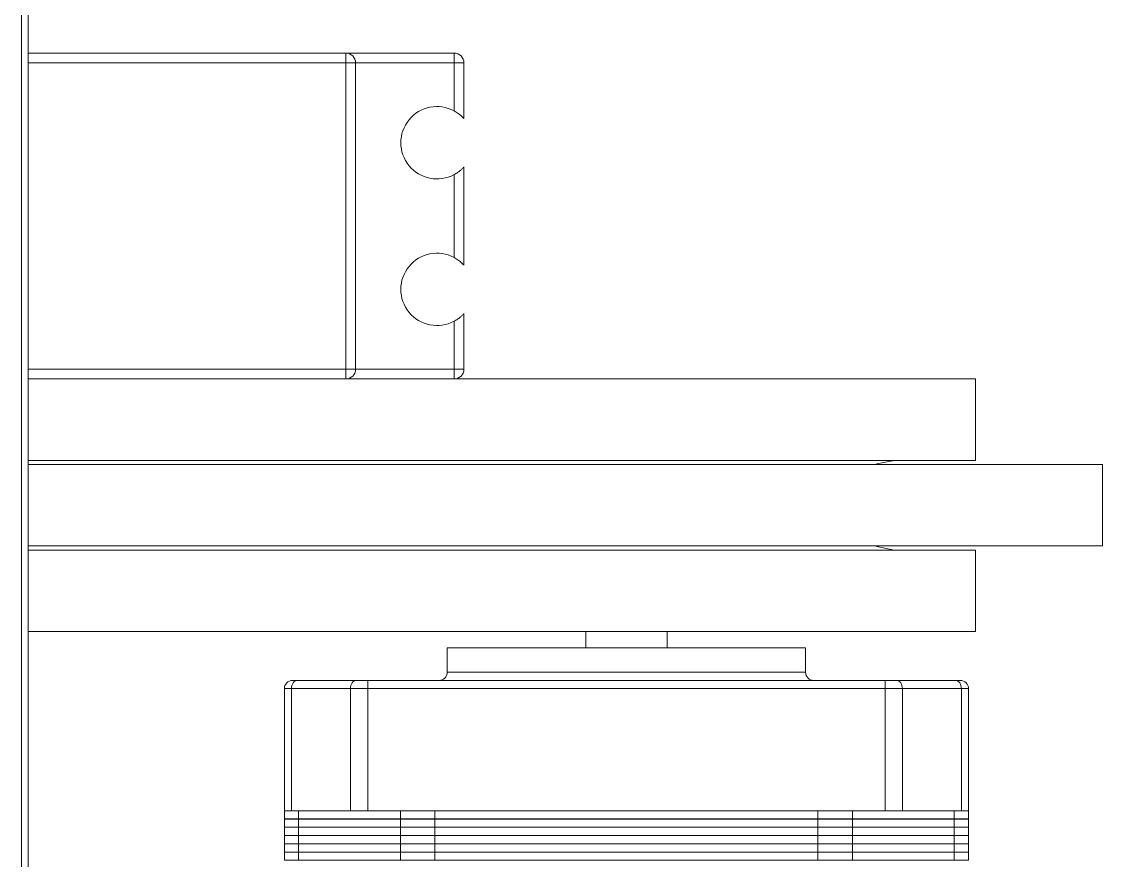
# Model space of a CAD drawing. Header units: millimetres. Extents: x -489 to 1607, y 116 to 1738.
# Drawn here: x 489.6 to 556, y 1351.6 to 1403.1 of the extents above; entities that cross this region are included whole.
import ezdxf

# ---------------------------------------------------------------- set-up
doc = ezdxf.new("R2010")
doc.units = ezdxf.units.MM

msp = doc.modelspace()

# ---------------------------------------------------------------- linework, layer by layer
at = {"color": 7, "linetype": 'Continuous', "lineweight": 15}
for p, q in [((489.63, 894.624), (489.63, 1704.624)), ((490.03, 1704.624), (490.03, 1314.624)), ((509.53, 1401.124), (490.03, 1401.124)), ((509.53, 1400.524), (509.53, 1401.124)), ((516.18, 1401.124), (509.53, 1401.124)), ((516.18, 1400.524), (516.18, 1401.124)), ((509.53, 1381.724), (509.53, 1400.524)), ((510.13, 1400.524), (509.53, 1400.524)), ((510.13, 1381.724), (510.13, 1400.524)), ((510.13, 1400.524), (516.18, 1400.524)), ((516.18, 1400.524), (516.18, 1397.58)), ((516.78, 1400.524), (516.18, 1400.524)), ((516.78, 1397.109), (516.78, 1400.524)), ((516.78, 1388.109), (516.78, 1394.139)), ((516.18, 1393.668), (516.18, 1388.58)), ((516.18, 1384.668), (516.18, 1381.724)), ((516.78, 1385.139), (516.78, 1381.724)), ((509.53, 1381.124), (509.53, 1381.724)), ((510.13, 1381.724), (509.53, 1381.724)), ((516.18, 1381.724), (510.13, 1381.724)), ((516.18, 1381.124), (516.18, 1381.724)), ((516.78, 1381.724), (516.18, 1381.724)), ((548.188, 1381.124), (490.03, 1381.124)), ((548.188, 1376.124), (548.188, 1381.124)), ((548.188, 1376.124), (490.03, 1376.124)), ((490.03, 1375.874), (494.363, 1375.874)), ((494.363, 1375.874), (555.976, 1375.874)), ((555.976, 1370.874), (555.976, 1375.874)), ((490.03, 1370.874), (494.363, 1370.874)), ((494.363, 1370.874), (555.976, 1370.874)), ((548.188, 1370.624), (490.03, 1370.624)), ((548.188, 1365.624), (548.188, 1370.624)), ((548.188, 1365.624), (490.03, 1365.624)), ((524.258, 1365.624), (524.258, 1364.624)), ((529.258, 1364.624), (529.258, 1365.624)), ((515.758, 1364.624), (515.758, 1363.124)), ((537.758, 1364.624), (515.758, 1364.624)), ((537.758, 1363.124), (537.758, 1364.624)), ((506.197, 1362.124), (505.758, 1362.124)), ((505.758, 1354.624), (505.758, 1362.124)), ((506.197, 1362.124), (506.197, 1354.624)), ((509.819, 1362.124), (506.197, 1362.124)), ((510.172, 1362.624), (506.551, 1362.624)), ((510.879, 1362.124), (509.819, 1362.124)), ((509.819, 1354.624), (509.819, 1362.124)), ((510.879, 1362.624), (510.879, 1362.124)), ((542.637, 1362.624), (510.879, 1362.624)), ((510.879, 1362.124), (510.879, 1354.624)), ((542.637, 1362.124), (510.879, 1362.124)), ((542.637, 1362.624), (542.637, 1362.477)), ((542.637, 1362.124), (542.637, 1362.477)), ((543.697, 1362.124), (542.637, 1362.124)), ((542.637, 1354.624), (542.637, 1362.124)), ((546.965, 1362.624), (543.344, 1362.624)), ((543.697, 1362.124), (543.697, 1354.624)), ((547.319, 1362.124), (543.697, 1362.124)), ((547.319, 1354.624), (547.319, 1362.124)), ((547.758, 1362.124), (547.319, 1362.124)), ((547.758, 1362.124), (547.758, 1354.624)), ((505.758, 1354.624), (505.758, 1354.124)), ((505.758, 1354.624), (506.197, 1354.624)), ((505.758, 1354.124), (506.637, 1354.124)), ((506.197, 1354.624), (509.819, 1354.624)), ((506.637, 1354.624), (506.637, 1354.124)), ((506.637, 1354.124), (512.879, 1354.124)), ((509.819, 1354.624), (510.879, 1354.624)), ((510.879, 1354.624), (542.637, 1354.624)), ((512.879, 1354.624), (512.879, 1354.124)), ((512.879, 1354.124), (515.001, 1354.124)), ((515.001, 1354.624), (515.001, 1354.124)), ((538.515, 1354.624), (515.001, 1354.624)), ((515.001, 1354.124), (538.515, 1354.124)), ((538.515, 1354.624), (538.515, 1354.124)), ((538.515, 1354.124), (540.637, 1354.124)), ((540.637, 1354.624), (540.637, 1354.124)), ((540.637, 1354.124), (546.879, 1354.124)), ((542.637, 1354.624), (543.697, 1354.624)), ((543.697, 1354.624), (547.319, 1354.624)), ((546.879, 1354.624), (546.879, 1354.124)), ((546.879, 1354.124), (547.758, 1354.124)), ((547.319, 1354.624), (547.758, 1354.624)), ((547.758, 1354.124), (547.758, 1354.624)), ((505.758, 1354.115), (505.758, 1353.615)), ((506.637, 1354.115), (505.758, 1354.115)), ((505.758, 1353.615), (506.637, 1353.615)), ((505.758, 1353.607), (505.758, 1353.107)), ((506.637, 1353.607), (505.758, 1353.607)), ((506.637, 1354.115), (506.637, 1353.615)), ((512.879, 1354.115), (506.637, 1354.115)), ((506.637, 1353.615), (512.879, 1353.615)), ((506.637, 1353.607), (506.637, 1353.107)), ((512.879, 1353.607), (506.637, 1353.607)), ((512.879, 1354.115), (512.879, 1353.615)), ((515.001, 1354.115), (512.879, 1354.115)), ((512.879, 1353.615), (515.001, 1353.615)), ((512.879, 1353.607), (512.879, 1353.107)), ((515.001, 1353.607), (512.879, 1353.607)), ((515.001, 1354.115), (515.001, 1353.615)), ((538.515, 1354.115), (515.001, 1354.115)), ((515.001, 1353.615), (538.515, 1353.615)), ((515.001, 1353.607), (515.001, 1353.107)), ((538.515, 1353.607), (515.001, 1353.607)), ((538.515, 1354.115), (538.515, 1353.615)), ((540.637, 1354.115), (538.515, 1354.115)), ((538.515, 1353.615), (540.637, 1353.615)), ((538.515, 1353.607), (538.515, 1353.107)), ((540.637, 1353.607), (538.515, 1353.607)), ((540.637, 1354.115), (540.637, 1353.615)), ((546.879, 1354.115), (540.637, 1354.115)), ((540.637, 1353.615), (546.879, 1353.615)), ((540.637, 1353.607), (540.637, 1353.107)), ((546.879, 1353.607), (540.637, 1353.607)), ((546.879, 1354.115), (546.879, 1353.615)), ((546.879, 1354.115), (547.758, 1354.115)), ((546.879, 1353.615), (547.758, 1353.615)), ((546.879, 1353.607), (546.879, 1353.107)), ((546.879, 1353.607), (547.758, 1353.607)), ((547.758, 1353.615), (547.758, 1354.115)), ((547.758, 1353.107), (547.758, 1353.607)), ((505.758, 1353.107), (506.637, 1353.107)), ((505.758, 1353.098), (505.758, 1352.598)), ((506.637, 1353.098), (505.758, 1353.098)), ((506.637, 1353.107), (512.879, 1353.107)), ((506.637, 1353.098), (506.637, 1352.598)), ((512.879, 1353.098), (506.637, 1353.098)), ((512.879, 1353.107), (515.001, 1353.107)), ((512.879, 1353.098), (512.879, 1352.598)), ((515.001, 1353.098), (512.879, 1353.098)), ((515.001, 1353.107), (538.515, 1353.107)), ((515.001, 1353.098), (515.001, 1352.598)), ((538.515, 1353.098), (515.001, 1353.098)), ((538.515, 1353.107), (540.637, 1353.107)), ((538.515, 1353.098), (538.515, 1352.598)), ((540.637, 1353.098), (538.515, 1353.098)), ((540.637, 1353.107), (546.879, 1353.107)), ((540.637, 1353.098), (540.637, 1352.598)), ((546.879, 1353.098), (540.637, 1353.098)), ((546.879, 1353.107), (547.758, 1353.107)), ((546.879, 1353.098), (546.879, 1352.598)), ((546.879, 1353.098), (547.758, 1353.098)), ((547.758, 1352.598), (547.758, 1353.098)), ((505.758, 1352.598), (506.637, 1352.598)), ((505.758, 1352.59), (505.758, 1352.09)), ((506.637, 1352.59), (505.758, 1352.59)), ((506.637, 1352.598), (512.879, 1352.598)), ((506.637, 1352.59), (506.637, 1352.09)), ((512.879, 1352.59), (506.637, 1352.59)), ((512.879, 1352.598), (515.001, 1352.598)), ((512.879, 1352.59), (512.879, 1352.09)), ((515.001, 1352.59), (512.879, 1352.59)), ((515.001, 1352.598), (538.515, 1352.598)), ((515.001, 1352.59), (515.001, 1352.09)), ((538.515, 1352.59), (515.001, 1352.59)), ((538.515, 1352.598), (540.637, 1352.598)), ((538.515, 1352.59), (538.515, 1352.09)), ((540.637, 1352.59), (538.515, 1352.59)), ((540.637, 1352.598), (546.879, 1352.598)), ((540.637, 1352.59), (540.637, 1352.09)), ((546.879, 1352.59), (540.637, 1352.59)), ((546.879, 1352.598), (547.758, 1352.598)), ((546.879, 1352.59), (546.879, 1352.09)), ((546.879, 1352.59), (547.758, 1352.59)), ((547.758, 1352.09), (547.758, 1352.59)), ((505.758, 1352.09), (506.637, 1352.09)), ((505.758, 1352.082), (505.758, 1351.582)), ((506.637, 1352.082), (505.758, 1352.082)), ((505.758, 1351.582), (506.637, 1351.582)), ((506.637, 1352.09), (512.879, 1352.09)), ((506.637, 1352.082), (506.637, 1351.582)), ((512.879, 1352.082), (506.637, 1352.082)), ((506.637, 1351.582), (512.879, 1351.582)), ((512.879, 1352.09), (515.001, 1352.09)), ((512.879, 1352.082), (512.879, 1351.582)), ((515.001, 1352.082), (512.879, 1352.082)), ((512.879, 1351.582), (515.001, 1351.582)), ((515.001, 1352.09), (538.515, 1352.09)), ((515.001, 1352.082), (515.001, 1351.582)), ((538.515, 1352.082), (515.001, 1352.082)), ((515.001, 1351.582), (538.515, 1351.582)), ((538.515, 1352.09), (540.637, 1352.09)), ((538.515, 1352.082), (538.515, 1351.582)), ((540.637, 1352.082), (538.515, 1352.082)), ((538.515, 1351.582), (540.637, 1351.582)), ((540.637, 1352.09), (546.879, 1352.09)), ((540.637, 1352.082), (540.637, 1351.582)), ((546.879, 1352.082), (540.637, 1352.082)), ((540.637, 1351.582), (546.879, 1351.582)), ((546.879, 1352.09), (547.758, 1352.09)), ((546.879, 1352.082), (546.879, 1351.582)), ((546.879, 1352.082), (547.758, 1352.082)), ((546.879, 1351.582), (547.758, 1351.582)), ((547.758, 1351.582), (547.758, 1352.082))]:
    msp.add_line(p, q, dxfattribs=at)
at = {"color": 8, "linetype": 'Continuous', "lineweight": 15}
for p, q in [((509.53, 1400.524), (490.03, 1400.524)), ((509.53, 1381.724), (490.03, 1381.724)), ((515.758, 1363.124), (526.758, 1363.124)), ((526.758, 1363.124), (537.758, 1363.124))]:
    msp.add_line(p, q, dxfattribs=at)
at = {"color": 7, "linetype": 'Continuous', "lineweight": 15, "flags": 128}
for points in [[(542.042, 1375.874), (542.136, 1375.915), (543.188, 1376.124)], [(543.188, 1370.624), (542.136, 1370.833), (542.042, 1370.874)]]:
    msp.add_lwpolyline(points, dxfattribs=at)
at = {"color": 7, "linetype": 'Continuous', "lineweight": 15}
for centre, radius, start, end in [((509.53, 1400.524), 0.6, 0, 90), ((516.18, 1400.524), 0.6, 0, 90), ((515.13, 1395.624), 2.22, 61.77255, 298.22745), ((515.13, 1386.624), 2.22, 61.77255, 298.22745), ((509.53, 1381.724), 0.6, 270, 0), ((516.18, 1381.724), 0.6, 270, 0), ((515.258, 1363.124), 0.5, 270, 0), ((538.258, 1363.124), 0.5, 180, 270), ((506.258, 1362.124), 0.5, 135, 180), ((506.258, 1362.124), 0.5, 90, 135), ((506.816, 1362.135), 0.619, 146.3532, 181.00032), ((506.566, 1362.311), 0.313, 92.79321, 147.92034), ((510.437, 1362.135), 0.619, 146.3494, 180.99967), ((510.187, 1362.311), 0.313, 92.79143, 147.92211), ((543.328, 1362.311), 0.313, 32.08436, 87.2021), ((543.079, 1362.135), 0.619, 359.00319, 33.64328), ((546.95, 1362.311), 0.313, 32.07789, 87.20857), ((546.7, 1362.135), 0.619, 359.00033, 33.6506), ((547.258, 1362.124), 0.5, 45, 90), ((547.258, 1362.124), 0.5, 0, 45)]:
    msp.add_arc(centre, radius, start, end, dxfattribs=at)
for points, knots in [([(516.18, 1397.58), (516.268, 1397.528), (516.434, 1397.43), (516.613, 1397.279), (516.721, 1397.173), (516.773, 1397.117), (516.778, 1397.111), (516.78, 1397.109)], [0, 0, 0, 0, 0.288313, 0.539888, 0.744764, 0.894565, 1, 1, 1, 1]), ([(516.78, 1394.139), (516.776, 1394.134), (516.767, 1394.124), (516.696, 1394.049), (516.576, 1393.935), (516.397, 1393.794), (516.253, 1393.71), (516.18, 1393.668)], [0, 0, 0, 0, 0.150706, 0.300316, 0.528965, 0.763995, 1, 1, 1, 1]), ([(516.18, 1388.58), (516.268, 1388.528), (516.434, 1388.43), (516.613, 1388.279), (516.721, 1388.173), (516.773, 1388.117), (516.778, 1388.111), (516.78, 1388.109)], [0, 0, 0, 0, 0.288337, 0.539908, 0.74478, 0.894561, 1, 1, 1, 1]), ([(516.78, 1385.139), (516.776, 1385.134), (516.767, 1385.124), (516.696, 1385.049), (516.576, 1384.935), (516.397, 1384.794), (516.253, 1384.71), (516.18, 1384.668)], [0, 0, 0, 0, 0.150706, 0.300316, 0.528965, 0.763995, 1, 1, 1, 1]), ([(506.551, 1362.624), (506.467, 1362.624), (506.299, 1362.624), (506.272, 1362.624), (506.258, 1362.624)], [0, 0, 0, 0, 0.499602, 1, 1, 1, 1]), ([(510.879, 1362.624), (510.747, 1362.624), (510.482, 1362.624), (510.276, 1362.624), (510.172, 1362.624)], [0, 0, 0, 0, 0.499591, 1, 1, 1, 1]), ([(542.637, 1362.624), (542.769, 1362.624), (543.034, 1362.624), (543.241, 1362.624), (543.344, 1362.624)], [0, 0, 0, 0, 0.500407, 1, 1, 1, 1]), ([(546.965, 1362.624), (547.049, 1362.624), (547.217, 1362.624), (547.244, 1362.624), (547.258, 1362.624)], [0, 0, 0, 0, 0.500414, 1, 1, 1, 1])]:
    msp.add_open_spline(points, degree=3, knots=knots, dxfattribs=at)

doc.saveas('drawing.dxf')
